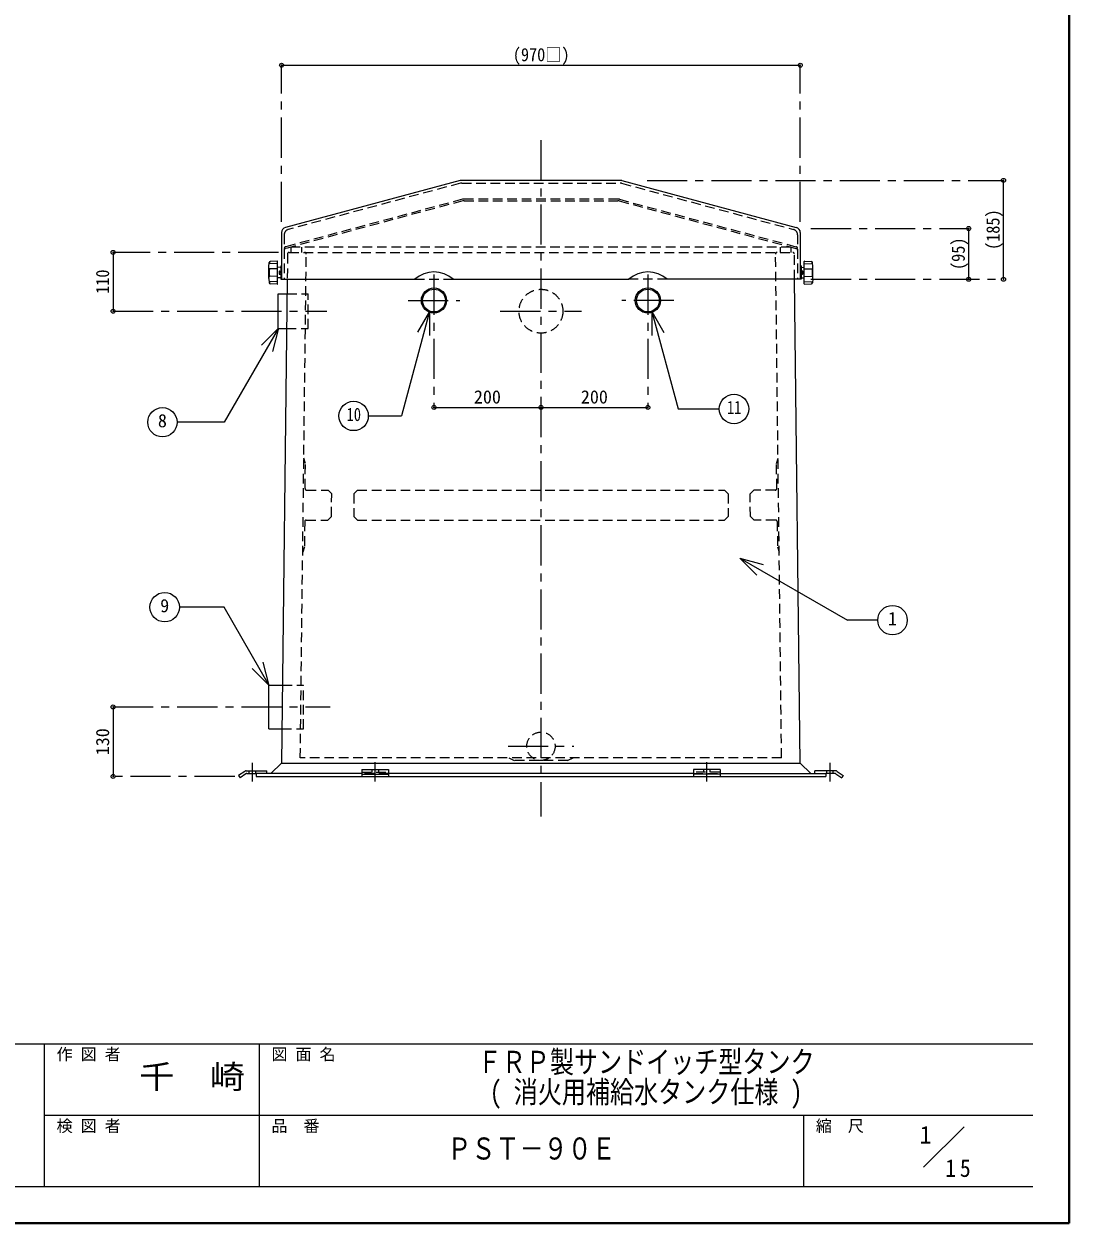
# Model space of a CAD drawing. Units: millimetres at full size, sheet at 1:15; details may follow other scales. Extents: x -3184 to 2891, y -2037 to 2178.
# Drawn here: x 937 to 2891, y -2037 to 205 of the extents above; entities that cross this region are included whole.
import ezdxf
from ezdxf.enums import TextEntityAlignment as Align

# ---------------------------------------------------------------- set-up
doc = ezdxf.new("R2010")
doc.units = ezdxf.units.MM
doc.header["$LTSCALE"] = 15
doc.header["$PDMODE"] = 32
doc.header["$PDSIZE"] = 7.5
doc.linetypes.add('CHAIN1', pattern=[8, 5, -1, 1, -1])
doc.linetypes.add('DASHED1', pattern=[1.8, 1.2, -0.6])
doc.layers.add('0-0', color=7, linetype='Continuous', lineweight=18)
doc.styles.add('ＭＳ ゴシック', font='')
doc.styles.get('ＭＳ ゴシック').set_extended_font_data('MS Gothic')

msp = doc.modelspace()

# ---------------------------------------------------------------- linework, layer by layer
at = {"layer": '0-0', "color": 1, "lineweight": 40}
for q in [(2890.8, 2177.87), (-3184.2, -2037.13)]:
    msp.add_line((2890.8, -2037.13), q, dxfattribs=at)
at = {"layer": '0-0', "color": 4, "lineweight": 9}
for p, q in [((1418.3, 127.87), (2388.3, 127.87)), ((2768.3, -272.48), (2768.3, -87.48)), ((2703.3, -272.48), (2703.3, -177.48)), ((1103.3, -222.13), (1103.3, -332.13)), ((1103.3, -1072.13), (1103.3, -1202.13))]:
    msp.add_line(p, q, dxfattribs=at)
at = {"layer": '0-0', "color": 4, "linetype": 'CHAIN1', "lineweight": 9}
for p, q in [((1418.3, -165.15), (1418.3, 127.87)), ((2388.3, -165.15), (2388.3, 127.87)), ((1903.3, -12.48), (1903.3, -1277.13)), ((2101.98, -87.48), (2768.3, -87.48)), ((2408.3, -177.48), (2703.3, -177.48)), ((1412.3, -222.13), (1103.3, -222.13)), ((1703.3, -263.63), (1703.3, -512.13)), ((2103.3, -263.63), (2103.3, -512.13)), ((2408.3, -272.48), (2768.3, -272.48)), ((1654.8, -312.13), (1751.8, -312.13)), ((2151.8, -312.13), (2054.8, -312.13)), ((1103.3, -332.13), (1503.18, -332.13)), ((1827.3, -332.13), (1979.3, -332.13)), ((1103.3, -1072.13), (1509.42, -1072.13)), ((1841.8, -1145.63), (1964.8, -1145.63)), ((1363.3, -1176.63), (1363.3, -1211.63)), ((1593.3, -1211.63), (1593.3, -1175.63)), ((2213.3, -1211.63), (2213.3, -1175.63)), ((2443.3, -1176.63), (2443.3, -1211.63)), ((1330.8, -1202.13), (1103.3, -1202.13))]:
    msp.add_line(p, q, dxfattribs=at)
at = {"layer": '0-0', "color": 5, "lineweight": 25}
for p, q in [((1752.02, -87.83), (1425.7, -175.49)), ((2051.98, -87.48), (1754.62, -87.48)), ((2054.57, -87.83), (2380.89, -175.49)), ((1418.3, -185.15), (1418.3, -272.48)), ((2388.3, -185.15), (2388.3, -272.48)), ((1428.88, -272.48), (1418.3, -1177.13)), ((1418.3, -272.48), (1667.38, -272.48)), ((1739.22, -272.48), (2067.38, -272.48)), ((2388.3, -272.48), (2139.22, -272.48)), ((2388.3, -1177.13), (2377.72, -272.48)), ((1418.3, -1177.13), (1398.3, -1196.63)), ((1418.3, -1177.13), (2388.3, -1177.13)), ((2388.3, -1177.13), (2408.3, -1196.63)), ((1370.8, -1196.63), (1370.8, -1202.13)), ((1568.3, -1196.63), (1370.8, -1196.63)), ((1370.8, -1202.13), (2435.8, -1202.13)), ((1568.3, -1189.13), (1568.3, -1202.13)), ((1568.3, -1189.13), (1618.3, -1189.13)), ((1568.3, -1198.02), (1618.3, -1198.02)), ((1618.3, -1189.13), (1618.3, -1202.13)), ((2188.3, -1196.63), (1618.3, -1196.63)), ((2188.3, -1189.13), (2188.3, -1202.13)), ((2238.3, -1189.13), (2188.3, -1189.13)), ((2238.3, -1198.02), (2188.3, -1198.02)), ((2238.3, -1189.13), (2238.3, -1202.13)), ((2238.3, -1196.63), (2435.8, -1196.63)), ((2435.8, -1196.63), (2435.8, -1202.13))]:
    msp.add_line(p, q, dxfattribs=at)
at = {"layer": '0-0', "linetype": 'DASHED1'}
for p, q in [((1752.68, -92.83), (1430.7, -179.33)), ((1755.28, -92.48), (2051.32, -92.48)), ((2053.91, -92.83), (2375.89, -179.33)), ((1756.64, -122.83), (1425.52, -211.78)), ((1757.04, -125.83), (1425.52, -214.89)), ((2047.36, -122.48), (1759.24, -122.48)), ((1759.63, -125.48), (2046.96, -125.48)), ((2049.56, -125.83), (2381.08, -214.89)), ((2049.95, -122.83), (2381.08, -211.78)), ((1423.3, -188.99), (1423.3, -272.48)), ((2383.3, -188.99), (2383.3, -272.48)), ((1432.43, -222.13), (2374.16, -222.13)), ((1435.8, -212.13), (1435.8, -222.13)), ((2370.8, -212.13), (1435.8, -212.13)), ((2370.8, -212.13), (2370.8, -222.13)), ((1429.43, -225.09), (1428.88, -272.48)), ((1453.3, -1167.13), (1464.45, -225.17)), ((2353.3, -1167.13), (2342.15, -225.17)), ((2377.72, -272.48), (2377.16, -225.09)), ((1553.3, -673.39), (1560.06, -666.63)), ((1560.06, -666.63), (2246.54, -666.63)), ((2246.54, -666.63), (2253.3, -673.39)), ((1553.3, -673.39), (1553.3, -715.87)), ((2253.3, -673.39), (2253.3, -715.87)), ((1553.3, -715.87), (1560.06, -722.63)), ((2253.3, -715.87), (2246.54, -722.63)), ((1560.06, -722.63), (2246.54, -722.63)), ((2353.3, -1167.13), (1453.3, -1167.13)), ((1568.3, -1194.13), (1618.3, -1194.13)), ((1618.3, -1196.63), (1568.3, -1196.63)), ((1587.3, -1189.13), (1587.3, -1194.13)), ((1599.3, -1189.13), (1599.3, -1194.13)), ((2238.3, -1194.13), (2188.3, -1194.13)), ((2188.3, -1196.63), (2238.3, -1196.63)), ((2207.3, -1189.13), (2207.3, -1194.13)), ((2219.3, -1189.13), (2219.3, -1194.13))]:
    msp.add_line(p, q, dxfattribs=at)
at = {"layer": '0-0', "color": 4, "linetype": 'DASHED1', "lineweight": 9}
for p, q in [((1455.8, -212.13), (1455.8, -222.13)), ((2350.8, -212.13), (2350.8, -222.13)), ((1667.38, -272.48), (1739.22, -272.48)), ((2139.22, -272.48), (2067.38, -272.48)), ((1428.56, -299.63), (1468.18, -299.63)), ((1468.18, -364.63), (1468.18, -299.63)), ((1427.8, -364.63), (1468.18, -364.63)), ((1462.81, -616.63), (1459.93, -606.63)), ((1462.26, -663.59), (1462.81, -616.63)), ((2343.78, -616.63), (2346.66, -606.63)), ((2344.34, -663.59), (2343.78, -616.63)), ((1465.26, -666.63), (1505.44, -666.63)), ((1505.44, -666.63), (1512.14, -673.41)), ((2301.15, -666.63), (2294.45, -673.41)), ((2341.34, -666.63), (2301.15, -666.63)), ((1511.64, -715.9), (1512.14, -673.41)), ((2294.95, -715.9), (2294.45, -673.41)), ((1511.64, -715.9), (1504.83, -722.63)), ((2294.95, -715.9), (2301.77, -722.63)), ((1461.52, -725.59), (1460.97, -772.63)), ((1464.52, -722.63), (1504.83, -722.63)), ((2342.07, -722.63), (2301.77, -722.63)), ((2345.07, -725.59), (2345.63, -772.63)), ((1460.97, -772.63), (1457.85, -782.63)), ((2345.63, -772.63), (2348.75, -782.63)), ((1420.01, -1031.13), (1459.42, -1031.13)), ((1459.42, -1113.13), (1459.42, -1031.13)), ((1419.05, -1113.13), (1459.42, -1113.13)), ((1843.3, -1167.13), (1853.3, -1172.13)), ((1953.3, -1172.13), (1853.3, -1172.13)), ((1953.3, -1172.13), (1963.3, -1167.13)), ((1357.3, -1191.63), (1357.3, -1196.63)), ((1369.3, -1191.63), (1369.3, -1196.63)), ((2437.3, -1191.63), (2437.3, -1196.63)), ((2449.3, -1191.63), (2449.3, -1196.63))]:
    msp.add_line(p, q, dxfattribs=at)
at = {"layer": '0-0'}
for p, q in [((1394.81, -248.22), (1395.2, -240.84)), ((1410.8, -243.05), (1396.25, -243.53)), ((1410.28, -238.52), (1397.13, -238.94)), ((1410.8, -280.95), (1410.8, -239.02)), ((2395.8, -280.95), (2395.8, -239.02)), ((2395.8, -243.05), (2410.35, -243.53)), ((2396.31, -238.52), (2409.46, -238.94)), ((2411.78, -248.22), (2411.39, -240.84)), ((1394.8, -271.22), (1394.8, -248.75)), ((1410.8, -253.13), (1396.25, -252.64)), ((1410.8, -266.84), (1396.25, -267.32)), ((1416.34, -250.45), (1410.8, -249.98)), ((1413.55, -257.64), (1413.55, -262.33)), ((1414.17, -256.98), (1416.8, -256.98)), ((1414.17, -259.98), (1416.8, -259.98)), ((1414.17, -262.98), (1416.8, -262.98)), ((1416.8, -247.48), (1418.3, -247.48)), ((2389.8, -247.48), (2388.3, -247.48)), ((2392.42, -256.98), (2389.8, -256.98)), ((2392.42, -259.98), (2389.8, -259.98)), ((2392.42, -262.98), (2389.8, -262.98)), ((2390.26, -250.45), (2395.8, -249.98)), ((2393.05, -257.64), (2393.05, -262.33)), ((2395.8, -253.13), (2410.35, -252.64)), ((2395.8, -266.84), (2410.35, -267.32)), ((2411.8, -271.22), (2411.8, -248.75)), ((1394.81, -271.75), (1395.2, -279.13)), ((1410.8, -276.92), (1396.25, -276.43)), ((1410.28, -281.45), (1397.13, -281.02)), ((1416.34, -269.52), (1410.8, -269.98)), ((2390.26, -269.52), (2395.8, -269.98)), ((2395.8, -276.92), (2410.35, -276.43)), ((2396.31, -281.45), (2409.46, -281.02)), ((2411.78, -271.75), (2411.39, -279.13)), ((1694.73, -332.49), (1642.35, -527.99)), ((1694.73, -332.49), (1672.23, -371.46)), ((1694.73, -332.49), (1694.73, -377.49)), ((2110.79, -332.71), (2110.79, -377.71)), ((2110.79, -332.71), (2133.29, -371.68)), ((1412.73, -363.79), (1311.16, -539.71)), ((1412.73, -363.79), (1380.91, -395.61)), ((1412.73, -363.79), (1401.08, -407.26)), ((1412.18, -364.63), (1427.8, -364.63)), ((1580.55, -527.99), (1642.35, -527.99)), ((1311.16, -539.71), (1223, -539.71)), ((2275.45, -793.82), (2307.27, -825.64)), ((2275.45, -793.82), (2318.91, -805.46)), ((2275.45, -793.82), (2476.36, -909.82)), ((1310.71, -885.63), (1227.29, -885.63)), ((1395.29, -1032.11), (1310.71, -885.63)), ((2533.19, -909.82), (2476.36, -909.82)), ((1395.29, -1032.11), (1363.47, -1000.29)), ((1395.29, -1032.11), (1383.64, -988.65)), ((1394.42, -1113.13), (1394.42, -1031.13)), ((1394.42, -1031.13), (1420.01, -1031.13)), ((1394.42, -1113.13), (1419.05, -1113.13)), ((1349.51, -1192.52), (1338, -1200.52)), ((1338, -1200.52), (1340.86, -1204.63)), ((1351.72, -1197.08), (1340.86, -1204.63)), ((1352.37, -1191.63), (1390.8, -1191.63)), ((1353.15, -1196.63), (1370.8, -1196.63)), ((1390.8, -1196.63), (1390.8, -1191.63)), ((2415.8, -1196.63), (2415.8, -1191.63)), ((2454.23, -1191.63), (2415.8, -1191.63)), ((2453.45, -1196.63), (2435.8, -1196.63)), ((2454.87, -1197.08), (2465.74, -1204.63)), ((2457.08, -1192.52), (2468.59, -1200.52)), ((2468.59, -1200.52), (2465.74, -1204.63)), ((2618.97, -1932.89), (2694.73, -1857.13))]:
    msp.add_line(p, q, dxfattribs=at)
at = {"layer": '0-0', "color": 6, "lineweight": 25}
for p, q in [((-146.7, -1701.77), (2823.3, -1701.77)), ((975.08, -1969.63), (975.08, -1701.77)), ((1376.87, -1969.63), (1376.87, -1701.77)), ((975.08, -1835.7), (2823.3, -1835.7)), ((2394.73, -1969.63), (2394.73, -1835.7)), ((2823.3, -1969.63), (-146.7, -1969.63))]:
    msp.add_line(p, q, dxfattribs=at)
at = {"layer": '0-0'}
for points in [[(1416.8, -247.48), (1416.8, -272.48), (1418.3, -272.48)], [(2389.8, -247.48), (2389.8, -272.48), (2388.3, -272.48)], [(1412.18, -364.63), (1412.18, -299.63), (1428.56, -299.63)], [(2110.79, -332.71), (2159.62, -514.92), (2236.89, -514.92)]]:
    msp.add_lwpolyline(points, dxfattribs=at)
at = {"layer": '0-0', "color": 4, "lineweight": 9}
msp.add_lwpolyline([(1703.3, -512.13), (1903.3, -512.13), (2103.3, -512.13)], dxfattribs=at)
at = {"layer": '0-0', "color": 5, "lineweight": 25}
for centre, radius in [((1703.3, -312.13), 23.5), ((1703.3, -312.13), 21.35), ((2103.3, -312.13), 23.5), ((2103.3, -312.13), 21.35)]:
    msp.add_circle(centre, radius, dxfattribs=at)
at = {"layer": '0-0', "color": 4, "linetype": 'DASHED1', "lineweight": 9}
for centre, radius in [((1903.3, -332.13), 41), ((1903.3, -1145.63), 26.5)]:
    msp.add_circle(centre, radius, dxfattribs=at)
at = {"layer": '0-0'}
for centre in [(2264.39, -514.92), (1195.5, -539.71), (1553.05, -527.99), (1199.79, -885.63), (2560.69, -909.82)]:
    msp.add_circle(centre, 27.5, dxfattribs=at)
at = {"layer": '0-0', "color": 5, "lineweight": 25}
for centre, radius, start, end in [((1754.62, -97.48), 10, 90, 105.03782), ((2051.98, -97.48), 10, 74.96218, 90), ((1428.3, -185.15), 10, 105.03782, 180), ((2378.3, -185.15), 10, 0, 74.96218), ((1703.3, -312.13), 53.5, 47.82061, 132.17939), ((2103.3, -312.13), 53.5, 47.82061, 132.17939)]:
    msp.add_arc(centre, radius, start, end, dxfattribs=at)
at = {"layer": '0-0', "linetype": 'DASHED1'}
for centre, radius, start, end in [((1755.28, -102.48), 10, 90, 105.03782), ((2051.32, -102.48), 10, 74.96218, 90), ((1759.24, -132.48), 10, 90, 105.03782), ((1759.63, -135.48), 10, 90, 105.03782), ((2046.96, -135.48), 10, 74.96218, 90), ((2047.36, -132.48), 10, 74.96218, 90), ((1433.3, -188.99), 10, 105.03782, 180), ((2373.3, -188.99), 10, 0, 74.96218), ((1426.3, -214.68), 3, 105.03782, 180), ((1426.3, -217.79), 3, 105.03782, 180), ((1432.43, -225.13), 3, 90, 179.3299), ((1461.45, -225.13), 3, 359.32198, 90), ((2345.15, -225.13), 3, 90, 180.67802), ((2374.16, -225.13), 3, 0.6701, 90), ((2380.3, -214.68), 3, 0, 74.96218), ((2380.3, -217.79), 3, 0, 74.96218)]:
    msp.add_arc(centre, radius, start, end, dxfattribs=at)
at = {"layer": '0-0'}
for centre, radius, start, end in [((1397.2, -240.94), 2, 91.84585, 176.98087), ((1397.87, -240.48), 2.07, 141.26695, 176.97243), ((1405.76, -240.56), 9.96, 178.90936, 197.37998), ((1410.3, -239.02), 0.5, 0, 91.84585), ((2396.3, -239.02), 0.5, 88.15415, 180), ((2409.4, -240.94), 2, 3.01913, 88.15415), ((2400.84, -240.56), 9.96, 342.62002, 1.09064), ((2408.73, -240.48), 2.07, 3.02757, 38.73305), ((1404.8, -248.75), 10, 176.98087, 180), ((1449.63, -259.98), 54.34, 172.70127, 187.29873), ((1396.23, -253.14), 0.5, 88.09085, 172.70127), ((1396.23, -266.82), 0.5, 187.29873, 271.90915), ((1415.11, -258.51), 1.79, 121.62812, 150.75937), ((1415.65, -258.48), 2.11, 134.62454, 225.37546), ((1415.65, -261.48), 2.11, 134.62454, 225.37546), ((1415.11, -261.46), 1.79, 209.24063, 238.37188), ((1416.3, -250.94), 0.5, 0, 85.23636), ((1416.3, -269.02), 0.5, 274.76364, 0), ((2390.3, -250.94), 0.5, 94.76364, 180), ((2390.3, -269.02), 0.5, 180, 265.23636), ((2391.48, -258.51), 1.79, 29.24063, 58.37188), ((2390.94, -258.48), 2.11, 314.62454, 45.37546), ((2390.94, -261.48), 2.11, 314.62454, 45.37546), ((2391.48, -261.46), 1.79, 301.62812, 330.75937), ((2410.36, -253.14), 0.5, 7.29873, 91.90915), ((2410.36, -266.82), 0.5, 268.09085, 352.70127), ((2356.96, -259.98), 54.34, 352.70127, 7.29873), ((2401.8, -248.75), 10, 0, 3.01913), ((1404.8, -271.22), 10, 180, 183.01913), ((1397.2, -279.02), 2, 183.01913, 268.15415), ((1405.76, -279.41), 9.96, 162.62002, 181.09064), ((1397.87, -279.49), 2.07, 183.02757, 218.73305), ((1410.3, -280.95), 0.5, 268.15415, 0), ((2396.3, -280.95), 0.5, 180, 271.84585), ((2409.4, -279.02), 2, 271.84585, 356.98087), ((2400.84, -279.41), 9.96, 358.90936, 17.37998), ((2408.73, -279.49), 2.07, 321.26695, 356.97243), ((2401.8, -271.22), 10, 356.98087, 0), ((1352.37, -1196.63), 5, 90, 124.8085), ((1353.15, -1199.13), 2.5, 90, 124.8085), ((2453.45, -1199.13), 2.5, 55.1915, 90), ((2454.23, -1196.63), 5, 55.1915, 90)]:
    msp.add_arc(centre, radius, start, end, dxfattribs=at)
at = {"layer": '0-0', "color": 4, "linetype": 'DASHED1', "lineweight": 9}
for centre, start, end in [((1465.26, -663.63), 179.32198, 270), ((2341.34, -663.63), 270, 0.67802), ((1464.52, -725.63), 90, 179.32198), ((2342.07, -725.63), 0.67802, 90)]:
    msp.add_arc(centre, 3, start, end, dxfattribs=at)
at = {"layer": '0-0', "color": 1}
for p in [(1418.3, 127.87), (2388.3, 127.87), (2768.3, -87.48), (2703.3, -177.48), (1103.3, -222.13), (2703.3, -272.48), (2768.3, -272.48), (1103.3, -332.13), (1703.3, -512.13), (1903.3, -512.13), (2103.3, -512.13), (1103.3, -1072.13), (1103.3, -1202.13)]:
    msp.add_point(p, dxfattribs=at)

# ---------------------------------------------------------------- texts
at = {"layer": '0-0', "style": 'ＭＳ ゴシック'}
for s, height, width, p in [('(970□)', 24.74, 0.9, (1850.8, 127.87)), ('10', 24.74, 0.8, (1539.92, -544.86)), ('11', 24.74, 0.8, (2251.27, -531.79)), ('ＦＲＰ製サンドイッチ型タンク', 41.24, 0.8, (1785.08, -1768.74)), ('千\u3000崎', 43.99, 1.1, (1151.87, -1798.74)), ('( 消火用補給水タンク仕様 )', 41.24, 0.8, (1807.58, -1824.99)), ('ＰＳＴ－９０Ｅ', 41.24, 0.8, (1728.3, -1930.79))]:
    msp.add_text(s, height=height, dxfattribs=dict(at, width=width)).set_placement(p, align=Align.BOTTOM_LEFT)
at = {"layer": '0-0', "style": 'ＭＳ ゴシック', "width": 0.9}
for s, p in [('(185)', (2768.3, -217.48)), ('(95)', (2703.3, -254.98)), ('110', (1103.3, -299.63))]:
    msp.add_text(s, height=24.74, rotation=90, dxfattribs=at).set_placement(p, align=Align.BOTTOM_LEFT)
at = {"layer": '0-0', "style": 'ＭＳ ゴシック'}
for s, height, p in [('200', 24.74, (1777.99, -512.13)), ('200', 24.74, (1977.99, -512.13)), ('8', 24.74, (1187.07, -556.59)), ('9', 24.74, (1191.36, -902.5)), ('1', 24.74, (2552.25, -926.69)), ('作 図 者', 21.99, (997.58, -1739.27)), ('図 面 名', 21.99, (1399.37, -1739.27)), ('検 図 者', 21.99, (997.58, -1873.2)), ('品\u3000番', 21.99, (1399.37, -1873.2)), ('縮\u3000尺', 21.99, (2417.23, -1873.2)), ('1', 32.99, (2611.35, -1898.42))]:
    msp.add_text(s, height=height, dxfattribs=at).set_placement(p, align=Align.BOTTOM_LEFT)
msp.add_text('130', height=24.74, rotation=90, dxfattribs=at).set_placement((1103.3, -1162.44), align=Align.BOTTOM_LEFT)
at = {"layer": '0-0', "insert": (2659.3, -1951.48), "char_height": 32.99, "attachment_point": 7, "style": 'ＭＳ ゴシック'}
msp.add_mtext('\\T1.36;\\W0.9;15', dxfattribs=at)

doc.saveas('drawing.dxf')
